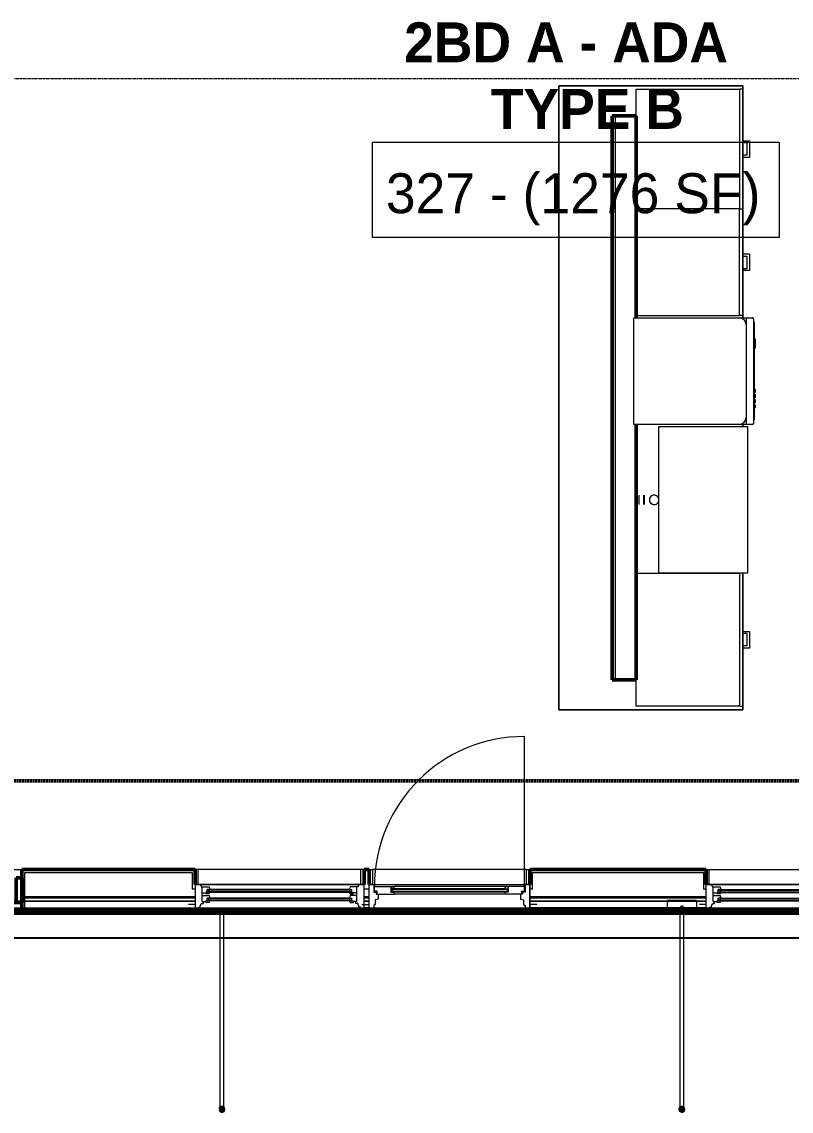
# Model space of a CAD drawing. Header units: inches. Extents: x -4218 to -1830, y 9767 to 12426.
# Drawn here: x -3751.7 to -3578.6, y 9934.7 to 10180 of the extents above; entities that cross this region are included whole.
import ezdxf

# ---------------------------------------------------------------- set-up
doc = ezdxf.new("R2010")
doc.units = ezdxf.units.IN
doc.header["$MEASUREMENT"] = 0
doc.linetypes.add('Dash 1_16_', pattern=[0.125, 0.0625, -0.0625])
doc.linetypes.add('Grid Line 1_2_', pattern=[0.875, 0.5, -0.125, 0.125, -0.125])
for name, color, linetype, lineweight in [('0-1', 7, 'Continuous', 5), ('0-2', 10, 'Continuous', 9), ('A-AREA-IDEN', 2, 'Continuous', 9), ('A-DOOR-5', 31, 'Continuous', 9), ('A-DOOR-6', 31, 'Continuous', 20), ('A-DOOR-FRAM', 31, 'Continuous', 9), ('A-DOOR-FRAM-4', 31, 'Continuous', 20), ('A-DOOR-GLAZ', 31, 'Continuous', 9), ('A-GLAZ-1', 151, 'Continuous', 9), ('A-GLAZ-2', 151, 'Continuous', 20), ('A-GLAZ-CWMG', 51, 'Continuous', 9), ('A-GLAZ-CWMG-1', 51, 'Continuous', 50), ('A-WALL', 113, 'Continuous', 13), ('A-WALL-1', 7, 'Continuous', 50), ('A-WALL-2', 250, 'Continuous', 13), ('A-WALL-4', 252, 'Continuous', 9), ('A-WALL-7', 113, 'Continuous', 9), ('A-WALL-8', 113, 'Continuous', 50), ('C-PROP-LINE-1', 91, 'Dash 1_16_', 50), ('P-SANR-FIXT-1', 10, 'Continuous', 9), ('P-SANR-FIXT-2', 252, 'Continuous', 9), ('Q-CASE-3', 10, 'Continuous', 9), ('Q-SPCQ-1', 10, 'Continuous', 9), ('S-GRID-1', 1, 'Grid Line 1_2_', 9)]:
    doc.layers.add(name, color=color, linetype=linetype, lineweight=lineweight)
doc.styles.add('Century Gothic', font='ufonts.com_century-gothic.ttf', dxfattribs={"height": 9})
doc.styles.add('Century Gothic_B', font='GOTHICB.TTF', dxfattribs={"height": 9})

# ---------------------------------------------------------------- blocks, each defined once
blk = doc.blocks.new('Dishwasher_15404 - 34_ counter-2817256-BACKGROUND - RCP - 3RD FLOOR')
at = {"layer": 'Q-SPCQ-1'}
for p, q in [((0, -24), (0, 0)), ((0, 0), (23.68, 0)), ((23.68, 0), (25.25, 0)), ((25.25, 0), (26.68, 0)), ((25.25, 0), (25.25, -1.57)), ((25.25, -1.57), (25.25, -22.43)), ((26.87, -0.2), (26.87, -23.8)), ((27.12, -1.09), (26.87, -1.09)), ((27.12, -2.61), (27.12, -1.09)), ((27.12, -3.81), (27.12, -2.61)), ((27.12, -20.19), (27.12, -3.81)), ((27.37, -4.82), (27.12, -4.82)), ((27.37, -5.81), (27.37, -4.82)), ((27.12, -6.79), (27.37, -6.79)), ((27.37, -6.79), (27.37, -5.81)), ((27.37, -16.15), (27.12, -16.15)), ((27.37, -16.74), (27.12, -16.74)), ((27.37, -16.74), (27.37, -16.15)), ((27.37, -17.33), (27.12, -17.33)), ((27.37, -17.92), (27.12, -17.92)), ((27.37, -18.51), (27.12, -18.51)), ((27.37, -19.1), (27.12, -19.1)), ((27.37, -17.92), (27.37, -17.33)), ((27.37, -19.1), (27.37, -18.51)), ((27.37, -19.69), (27.12, -19.69)), ((27.12, -21.39), (27.12, -20.19)), ((27.37, -20.28), (27.12, -20.28)), ((27.12, -22.91), (27.12, -21.39)), ((27.37, -20.28), (27.37, -19.69)), ((23.68, -24), (0, -24)), ((25.25, -24), (23.68, -24)), ((25.25, -22.43), (25.25, -24)), ((26.68, -24), (25.25, -24)), ((27.12, -22.91), (26.87, -22.91))]:
    blk.add_line(p, q, dxfattribs=at)
for centre, radius, start, end in [((26.68, -0.2), 0.197, 0, 90), ((23.68, -1.57), 1.57, 0, 90), ((23.68, -1.57), 1.57, 32.077, 42.3359), ((23.68, -1.57), 1.57, 17.8182, 27.5266), ((23.68, -1.57), 1.57, 0, 13.6425), ((26.68, -0.2), 0.197, 15, 90), ((23.68, -22.43), 1.57, 270, 0), ((23.68, -22.43), 1.57, 317.6641, 327.923), ((23.68, -22.43), 1.57, 332.4734, 342.1818), ((23.68, -22.43), 1.57, 346.3575, 0), ((26.68, -23.8), 0.197, 270, 0)]:
    blk.add_arc(centre, radius, start, end, dxfattribs=at)
blk = doc.blocks.new('Base Cabinet 3 Drawer 230 - Base Cabinet 3 Drawer 230 30_-2571672-BACKGROUND - RCP - 3RD FLOOR')
at = {"layer": 'Q-CASE-3'}
for p, q in [((-14.26, -23.25), (-14.26, 0)), ((-14.26, 0), (15.74, 0)), ((15.74, 0), (15.74, -23.25)), ((-14.26, -23.25), (-14.26, -24)), ((15.74, -23.25), (-14.26, -23.25)), ((-14.26, -24), (15.74, -24)), ((-0.64, -24), (-1.14, -24)), ((-1.14, -25.5), (-1.14, -24)), ((-0.64, -25), (-0.64, -24)), ((2.11, -25), (2.11, -24)), ((2.11, -24), (2.61, -24)), ((2.61, -24), (2.61, -25.5)), ((15.74, -24), (15.74, -23.25)), ((2.61, -25.5), (-1.14, -25.5)), ((-0.64, -25), (2.11, -25))]:
    blk.add_line(p, q, dxfattribs=at)
blk = doc.blocks.new('Base Cabinet 3 Drawer 230 - Base Cabinet 3 Drawer 230 24_-2578604-BACKGROUND - RCP - 3RD FLOOR')
at = {"layer": 'Q-CASE-3'}
for p, q in [((-1.14, 24), (-1.14, 25.5)), ((-1.14, 25.5), (2.61, 25.5)), ((2.11, 25), (-0.64, 25)), ((-0.64, 24), (-0.64, 25)), ((2.11, 24), (2.11, 25)), ((2.61, 25.5), (2.61, 24)), ((-11.26, 24), (12.74, 24)), ((-11.26, 23.25), (-11.26, 24)), ((12.74, 23.25), (-11.26, 23.25)), ((-11.26, 23.25), (-11.26, 0)), ((-1.14, 24), (-0.64, 24)), ((2.61, 24), (2.11, 24)), ((12.74, 24), (12.74, 23.25)), ((12.74, 0), (12.74, 23.25)), ((-11.26, 0), (12.74, 0))]:
    blk.add_line(p, q, dxfattribs=at)
blk = doc.blocks.new('Base Cabinet 3 Drawer 230 - Base Cabinet 3 Drawer 230 27_-2571739-BACKGROUND - RCP - 3RD FLOOR')
at = {"layer": 'Q-CASE-3'}
for p, q in [((-12.76, -23.25), (-12.76, 0)), ((-12.76, 0), (14.24, 0)), ((14.24, 0), (14.24, -23.25)), ((-12.76, -23.25), (-12.76, -24)), ((14.24, -23.25), (-12.76, -23.25)), ((-12.76, -24), (14.24, -24)), ((-0.64, -24), (-1.14, -24)), ((-1.14, -25.5), (-1.14, -24)), ((-0.64, -25), (-0.64, -24)), ((2.11, -25), (2.11, -24)), ((2.11, -24), (2.61, -24)), ((2.61, -24), (2.61, -25.5)), ((14.24, -24), (14.24, -23.25)), ((2.61, -25.5), (-1.14, -25.5)), ((-0.64, -25), (2.11, -25))]:
    blk.add_line(p, q, dxfattribs=at)
blk = doc.blocks.new('kitchen_faucet_14143 - kitchen_faucet_14143-V26-BACKGROUND - RCP - 3RD FLOOR')
at = {"layer": 'P-SANR-FIXT-2'}
for p, q in [((-1, 0.62), (-0.96, 0.61)), ((-0.96, 0.61), (-0.92, 0.6)), ((2.26, 0.77), (2.26, 1.08)), ((2.26, -1.08), (2.26, 0.77)), ((2.34, 1.08), (2.34, -1.08)), ((3.44, -1.08), (3.44, 1.08))]:
    blk.add_line(p, q, dxfattribs=at)
for start, end in [(0, 159.9003), (200.0997, 0)]:
    blk.add_arc((0, 0), 1.08, start, end, dxfattribs=at)
blk = doc.blocks.new('Stainless Steel Farmhous Kitchen Sink - Stainless Steel Farmhous Kitchen Sink-2552578-BACKGROUND - RCP - 3RD FLOOR')
at = {"layer": 'P-SANR-FIXT-1'}
for p, q in [((-33, 22.2), (0, 22.2)), ((-33, 2.25), (-33, 22.2)), ((0, 22.2), (0, 2.25)), ((0, 2.25), (-33, 2.25))]:
    blk.add_line(p, q, dxfattribs=at)
blk = doc.blocks.new('CTR - 1st Phase - Unit Layouts_rvt-1-BACKGROUND - RCP - 3RD FLOOR')
at = {"layer": 'A-WALL-1'}
for p, q in [((-3618.87, 10031.84), (-3618.87, 10158.84)), ((-3618.87, 10158.84), (-3613.5, 10158.84)), ((-3613.5, 10158.84), (-3613.5, 10113.34)), ((-3613.5, 10089.34), (-3613.5, 10031.84)), ((-3613.5, 10031.84), (-3618.87, 10031.84))]:
    blk.add_line(p, q, dxfattribs=at)
at = {"layer": 'A-WALL-2'}
blk.add_line((-3618.25, 10158.84), (-3618.25, 10031.84), dxfattribs=at)
at = {"layer": 'A-WALL-4'}
for p, q in [((-3618.87, 10031.84), (-3618.87, 10158.84)), ((-3613.5, 10158.84), (-3618.87, 10158.84)), ((-3613.5, 10158.84), (-3613.5, 10113.34)), ((-3613.5, 10089.34), (-3613.5, 10031.84)), ((-3613.5, 10031.84), (-3618.87, 10031.84))]:
    blk.add_line(p, q, dxfattribs=at)
at = {"layer": 'A-WALL-7'}
for p, q in [((-3630.87, 10165.59), (-3630.87, 10025.06)), ((-3589.5, 10165.59), (-3630.87, 10165.59)), ((-3630.87, 10165.59), (-3589.5, 10165.59)), ((-3630.87, 10025.06), (-3630.87, 10165.59)), ((-3589.5, 10153.21), (-3589.5, 10165.59)), ((-3589.5, 10165.59), (-3589.5, 10153.21)), ((-3589.5, 10152.72), (-3589.5, 10153.21)), ((-3589.5, 10149.96), (-3589.5, 10152.72)), ((-3589.5, 10152.72), (-3589.5, 10149.96)), ((-3589.5, 10149.46), (-3589.5, 10149.96)), ((-3589.5, 10127.71), (-3589.5, 10149.46)), ((-3589.5, 10149.46), (-3589.5, 10127.71)), ((-3589.5, 10127.22), (-3589.5, 10127.71)), ((-3589.5, 10124.46), (-3589.5, 10127.22)), ((-3589.5, 10127.22), (-3589.5, 10124.46)), ((-3589.5, 10123.96), (-3589.5, 10124.46)), ((-3589.5, 10113.34), (-3589.5, 10123.96)), ((-3589.5, 10123.96), (-3589.5, 10113.34)), ((-3589.5, 10088.84), (-3589.5, 10089.34)), ((-3589.5, 10089.34), (-3589.5, 10088.84)), ((-3589.5, 10042.71), (-3589.5, 10055.84)), ((-3589.5, 10055.84), (-3589.5, 10042.71)), ((-3589.5, 10042.22), (-3589.5, 10042.71)), ((-3589.5, 10039.46), (-3589.5, 10042.22)), ((-3589.5, 10042.22), (-3589.5, 10039.46)), ((-3589.5, 10038.96), (-3589.5, 10039.46)), ((-3589.5, 10025.06), (-3589.5, 10038.96)), ((-3589.5, 10038.96), (-3589.5, 10025.06)), ((-3630.87, 10025.06), (-3589.5, 10025.06)), ((-3589.5, 10025.06), (-3630.87, 10025.06))]:
    blk.add_line(p, q, dxfattribs=at)
at = {"layer": '0-2'}
for name, p, rotation in [('Base Cabinet 3 Drawer 230 - Base Cabinet 3 Drawer 230 27_-2571739-BACKGROUND - RCP - 3RD FLOOR', (-3613.5, 10150.6), 89.99999999998313), ('Base Cabinet 3 Drawer 230 - Base Cabinet 3 Drawer 230 24_-2578604-BACKGROUND - RCP - 3RD FLOOR', (-3613.5, 10126.58), 269.9999999999973), ('Stainless Steel Farmhous Kitchen Sink - Stainless Steel Farmhous Kitchen Sink-2552578-BACKGROUND - RCP - 3RD FLOOR', (-3610.68, 10055.84), 269.9999999999936), ('kitchen_faucet_14143 - kitchen_faucet_14143-V26-BACKGROUND - RCP - 3RD FLOOR', (-3609.45, 10072.34), 180), ('Base Cabinet 3 Drawer 230 - Base Cabinet 3 Drawer 230 30_-2571672-BACKGROUND - RCP - 3RD FLOOR', (-3613.5, 10040.1), 89.99999999998313)]:
    blk.add_blockref(name, p, dxfattribs=dict(at, rotation=rotation))
blk.add_blockref('Dishwasher_15404 - 34_ counter-2817256-BACKGROUND - RCP - 3RD FLOOR', (-3614, 10113.34), dxfattribs=at)
blk = doc.blocks.new('Basic Wall _ EXT - FIBER CEMENT - LARGE - ___-2162463-BACKGROUND - RCP - 3RD FLOOR')
at = {"layer": 'A-WALL-7'}
for p, q in [((-3751.52, 9981.94), (-3751.09, 9981.94)), ((-3751.09, 9981.94), (-3751.52, 9981.94)), ((-3712.75, 9981.91), (-3751.52, 9981.91)), ((-3712.75, 9981.91), (-3751.52, 9981.91)), ((-3751.09, 9981.94), (-3712.75, 9981.94)), ((-3712.75, 9981.94), (-3751.09, 9981.94)), ((-3674.72, 9981.94), (-3673.59, 9981.94)), ((-3673.59, 9981.94), (-3674.72, 9981.94)), ((-3673.59, 9981.91), (-3674.7, 9981.91)), ((-3673.59, 9981.91), (-3674.7, 9981.91)), ((-3637.46, 9981.94), (-3597.74, 9981.94)), ((-3597.74, 9981.94), (-3637.46, 9981.94)), ((-3597.74, 9981.91), (-3637.46, 9981.91)), ((-3597.74, 9981.91), (-3637.46, 9981.91)), ((-2067.55, 9978.98), (-3861.93, 9978.98)), ((-2067.55, 9979.32), (-3751.71, 9979.32)), ((-2067.55, 9979.31), (-3751.71, 9979.31)), ((-2067.55, 9979.31), (-3751.71, 9979.31)), ((-2067.55, 9979.3), (-3751.71, 9979.3)), ((-2067.55, 9979.28), (-3751.71, 9979.28)), ((-2067.55, 9979.28), (-3751.71, 9979.28))]:
    blk.add_line(p, q, dxfattribs=at)
blk = doc.blocks.new('Basic Wall _ EXT - FIBER CEMENT - SMALL - ___-2145937-BACKGROUND - RCP - 3RD FLOOR')
at = {"layer": 'A-WALL-7'}
for p, q in [((-3712.75, 9982.61), (-3751.52, 9982.61)), ((-3712.75, 9982.61), (-3751.52, 9982.61)), ((-3673.59, 9982.61), (-3674.72, 9982.61)), ((-3673.59, 9982.61), (-3674.72, 9982.61)), ((-3597.74, 9982.61), (-3637.46, 9982.61)), ((-3597.74, 9982.61), (-3637.46, 9982.61)), ((-3751.71, 9980.19), (-3712.75, 9980.19)), ((-3712.75, 9980.19), (-3751.71, 9980.19)), ((-3712.75, 9980.19), (-3751.71, 9980.19)), ((-3709.94, 9979.73), (-3751.71, 9979.73)), ((-3709.94, 9979.66), (-3751.71, 9979.66)), ((-3709.85, 9979.73), (-3709.94, 9979.73)), ((-3709.85, 9979.66), (-3709.94, 9979.66)), ((-3707.07, 9979.73), (-3709.83, 9979.73)), ((-3707.07, 9979.66), (-3709.83, 9979.66)), ((-3706.96, 9979.73), (-3707.01, 9979.73)), ((-3706.96, 9979.66), (-3707.01, 9979.66)), ((-3706.88, 9979.73), (-3706.95, 9979.73)), ((-3706.88, 9979.66), (-3706.95, 9979.66)), ((-3706.79, 9979.73), (-3706.88, 9979.73)), ((-3706.79, 9979.66), (-3706.88, 9979.66)), ((-3706.69, 9979.73), (-3706.79, 9979.73)), ((-3706.69, 9979.66), (-3706.79, 9979.66)), ((-3706.59, 9979.73), (-3706.69, 9979.73)), ((-3706.59, 9979.66), (-3706.69, 9979.66)), ((-3706.54, 9979.73), (-3706.59, 9979.73)), ((-3706.5, 9979.66), (-3706.56, 9979.66)), ((-3706.43, 9979.73), (-3706.5, 9979.73)), ((-3706.43, 9979.66), (-3706.5, 9979.66)), ((-3706.37, 9979.73), (-3706.42, 9979.73)), ((-3706.37, 9979.66), (-3706.42, 9979.66)), ((-3703.55, 9979.73), (-3706.32, 9979.73)), ((-3703.55, 9979.66), (-3706.32, 9979.66)), ((-3703.44, 9979.73), (-3703.53, 9979.73)), ((-3703.44, 9979.66), (-3703.53, 9979.66)), ((-3673.59, 9979.73), (-3703.44, 9979.73)), ((-3673.59, 9979.66), (-3703.44, 9979.66)), ((-3674.72, 9980.19), (-3673.59, 9980.19)), ((-3673.59, 9980.19), (-3674.72, 9980.19)), ((-3673.59, 9980.19), (-3674.72, 9980.19)), ((-3637.46, 9980.19), (-3606.45, 9980.19)), ((-3606.45, 9980.19), (-3637.46, 9980.19)), ((-3606.45, 9980.19), (-3637.46, 9980.19)), ((-3606.45, 9979.73), (-3637.46, 9979.73)), ((-3606.45, 9979.66), (-3637.46, 9979.66)), ((-3606.45, 9980.19), (-3606.37, 9980.19)), ((-3606.37, 9980.19), (-3606.45, 9980.19)), ((-3606.37, 9980.19), (-3606.45, 9980.19)), ((-3606.36, 9979.73), (-3606.45, 9979.73)), ((-3606.35, 9979.66), (-3606.45, 9979.66)), ((-3606.34, 9980.19), (-3603.57, 9980.19)), ((-3603.57, 9980.19), (-3606.34, 9980.19)), ((-3603.57, 9980.19), (-3606.34, 9980.19)), ((-3603.57, 9979.73), (-3606.34, 9979.73)), ((-3603.57, 9979.66), (-3606.34, 9979.66)), ((-3603.52, 9980.19), (-3603.46, 9980.19)), ((-3603.46, 9980.19), (-3603.52, 9980.19)), ((-3603.46, 9980.19), (-3603.52, 9980.19)), ((-3603.46, 9979.73), (-3603.52, 9979.73)), ((-3603.46, 9979.66), (-3603.52, 9979.66)), ((-3603.46, 9980.19), (-3603.38, 9980.19)), ((-3603.38, 9980.19), (-3603.46, 9980.19)), ((-3603.38, 9980.19), (-3603.46, 9980.19)), ((-3603.38, 9979.73), (-3603.46, 9979.73)), ((-3603.38, 9979.66), (-3603.46, 9979.66)), ((-3603.38, 9980.19), (-3603.29, 9980.19)), ((-3603.29, 9980.19), (-3603.38, 9980.19)), ((-3603.29, 9980.19), (-3603.38, 9980.19)), ((-3603.29, 9979.73), (-3603.38, 9979.73)), ((-3603.29, 9979.66), (-3603.38, 9979.66)), ((-3603.29, 9980.19), (-3603.2, 9980.19)), ((-3603.2, 9980.19), (-3603.29, 9980.19)), ((-3603.2, 9980.19), (-3603.29, 9980.19)), ((-3603.2, 9979.73), (-3603.29, 9979.73)), ((-3603.2, 9979.66), (-3603.29, 9979.66)), ((-3603.2, 9980.19), (-3603.1, 9980.19)), ((-3603.1, 9980.19), (-3603.2, 9980.19)), ((-3603.1, 9980.19), (-3603.2, 9980.19)), ((-3603.1, 9979.73), (-3603.2, 9979.73)), ((-3603.1, 9979.66), (-3603.2, 9979.66)), ((-3603.1, 9980.19), (-3603.01, 9980.19)), ((-3603.01, 9980.19), (-3603.1, 9980.19)), ((-3603.01, 9980.19), (-3603.1, 9980.19)), ((-3603.04, 9979.73), (-3603.1, 9979.73)), ((-3603.01, 9979.66), (-3603.06, 9979.66)), ((-3603.01, 9980.19), (-3602.93, 9980.19)), ((-3602.93, 9980.19), (-3603.01, 9980.19)), ((-3602.93, 9980.19), (-3603.01, 9980.19)), ((-3602.93, 9979.73), (-3603.01, 9979.73)), ((-3602.93, 9979.66), (-3603.01, 9979.66)), ((-3602.87, 9979.73), (-3602.93, 9979.73)), ((-3602.87, 9979.66), (-3602.93, 9979.66)), ((-3602.82, 9980.19), (-3600.06, 9980.19)), ((-3600.06, 9980.19), (-3602.82, 9980.19)), ((-3600.06, 9980.19), (-3602.82, 9980.19)), ((-3600.06, 9979.73), (-3602.82, 9979.73)), ((-3600.06, 9979.66), (-3602.82, 9979.66)), ((-3599.95, 9979.73), (-3600.04, 9979.73)), ((-3599.95, 9979.66), (-3600.04, 9979.66)), ((-3600.02, 9980.19), (-3599.95, 9980.19)), ((-3599.95, 9980.19), (-3600.02, 9980.19)), ((-3599.95, 9980.19), (-3600.02, 9980.19)), ((-3599.95, 9980.19), (-3597.74, 9980.19)), ((-3597.74, 9980.19), (-3599.95, 9980.19)), ((-3597.74, 9980.19), (-3599.95, 9980.19)), ((-3559.34, 9979.73), (-3599.95, 9979.73)), ((-3559.34, 9979.66), (-3599.95, 9979.66)), ((-3867.29, 9973.63), (-3707.06, 9973.63)), ((-3707.06, 9973.63), (-3867.29, 9973.63)), ((-3707.06, 9973.7), (-3867.21, 9973.7)), ((-3707.06, 9973.7), (-3867.21, 9973.7)), ((-3706.96, 9973.7), (-3707.01, 9973.7)), ((-3706.96, 9973.7), (-3707.01, 9973.7)), ((-3707.01, 9973.63), (-3706.96, 9973.63)), ((-3706.96, 9973.63), (-3707.01, 9973.63)), ((-3706.88, 9973.7), (-3706.95, 9973.7)), ((-3706.88, 9973.7), (-3706.95, 9973.7)), ((-3706.95, 9973.63), (-3706.88, 9973.63)), ((-3706.88, 9973.63), (-3706.95, 9973.63)), ((-3706.79, 9973.7), (-3706.87, 9973.7)), ((-3706.79, 9973.7), (-3706.87, 9973.7)), ((-3706.87, 9973.63), (-3706.79, 9973.63)), ((-3706.79, 9973.63), (-3706.87, 9973.63)), ((-3706.7, 9973.7), (-3706.78, 9973.7)), ((-3706.7, 9973.7), (-3706.78, 9973.7)), ((-3706.78, 9973.63), (-3706.7, 9973.63)), ((-3706.7, 9973.63), (-3706.78, 9973.63)), ((-3706.6, 9973.7), (-3706.68, 9973.7)), ((-3706.6, 9973.7), (-3706.68, 9973.7)), ((-3706.68, 9973.63), (-3706.6, 9973.63)), ((-3706.6, 9973.63), (-3706.68, 9973.63)), ((-3706.51, 9973.7), (-3706.59, 9973.7)), ((-3706.51, 9973.7), (-3706.59, 9973.7)), ((-3706.59, 9973.63), (-3706.51, 9973.63)), ((-3706.51, 9973.63), (-3706.59, 9973.63)), ((-3706.43, 9973.7), (-3706.5, 9973.7)), ((-3706.43, 9973.7), (-3706.5, 9973.7)), ((-3706.5, 9973.63), (-3706.43, 9973.63)), ((-3706.43, 9973.63), (-3706.5, 9973.63)), ((-3706.37, 9973.7), (-3706.42, 9973.7)), ((-3706.37, 9973.7), (-3706.42, 9973.7)), ((-3706.42, 9973.63), (-3706.37, 9973.63)), ((-3706.37, 9973.63), (-3706.42, 9973.63)), ((-3603.57, 9973.7), (-3706.32, 9973.7)), ((-3603.57, 9973.7), (-3706.32, 9973.7)), ((-3706.32, 9973.63), (-3603.57, 9973.63)), ((-3603.57, 9973.63), (-3706.32, 9973.63)), ((-3603.46, 9973.7), (-3603.51, 9973.7)), ((-3603.46, 9973.7), (-3603.51, 9973.7)), ((-3603.51, 9973.63), (-3603.46, 9973.63)), ((-3603.46, 9973.63), (-3603.51, 9973.63)), ((-3603.39, 9973.7), (-3603.45, 9973.7)), ((-3603.39, 9973.7), (-3603.45, 9973.7)), ((-3603.45, 9973.63), (-3603.39, 9973.63)), ((-3603.39, 9973.63), (-3603.45, 9973.63)), ((-3603.3, 9973.7), (-3603.38, 9973.7)), ((-3603.3, 9973.7), (-3603.38, 9973.7)), ((-3603.38, 9973.63), (-3603.3, 9973.63)), ((-3603.3, 9973.63), (-3603.38, 9973.63)), ((-3603.2, 9973.7), (-3603.29, 9973.7)), ((-3603.2, 9973.7), (-3603.29, 9973.7)), ((-3603.29, 9973.63), (-3603.2, 9973.63)), ((-3603.2, 9973.63), (-3603.29, 9973.63)), ((-3603.11, 9973.7), (-3603.19, 9973.7)), ((-3603.11, 9973.7), (-3603.19, 9973.7)), ((-3603.19, 9973.63), (-3603.11, 9973.63)), ((-3603.11, 9973.63), (-3603.19, 9973.63)), ((-3603.02, 9973.7), (-3603.09, 9973.7)), ((-3603.02, 9973.7), (-3603.09, 9973.7)), ((-3603.09, 9973.63), (-3603.02, 9973.63)), ((-3603.02, 9973.63), (-3603.09, 9973.63)), ((-3602.94, 9973.7), (-3603.01, 9973.7)), ((-3602.94, 9973.7), (-3603.01, 9973.7)), ((-3603.01, 9973.63), (-3602.94, 9973.63)), ((-3602.94, 9973.63), (-3603.01, 9973.63)), ((-3602.88, 9973.7), (-3602.93, 9973.7)), ((-3602.88, 9973.7), (-3602.93, 9973.7)), ((-3602.93, 9973.63), (-3602.88, 9973.63)), ((-3602.88, 9973.63), (-3602.93, 9973.63)), ((-3054.26, 9973.7), (-3602.82, 9973.7)), ((-3054.26, 9973.7), (-3602.82, 9973.7)), ((-3602.82, 9973.63), (-3054.26, 9973.63)), ((-3054.26, 9973.63), (-3602.82, 9973.63))]:
    blk.add_line(p, q, dxfattribs=at)
blk = doc.blocks.new('Window-Double_Hung-Andersen-400_Series-Tilt_Wash - DOUBLE HUNG - COTTAGE - 3RD FLOOR-2889114-BACKGROUND - RCP - 3RD FLOOR')
at = {"layer": 'A-GLAZ-1'}
for p, q in [((-16.29, 2.5), (-15.7, 2.5)), ((-15.82, 2.5), (-15.82, 2.12)), ((-15.7, 2.62), (15.7, 2.62)), ((-15.7, 2.5), (15.7, 2.5)), ((16.29, 2.5), (15.7, 2.5)), ((15.82, 2.5), (15.82, 2.12)), ((-16.29, 2.12), (-15.7, 2.12)), ((-16.29, 0.56), (-15.7, 0.56)), ((-16.29, 0.19), (-15.7, 0.19)), ((-15.82, 0.56), (-15.82, 0.19)), ((-15.7, 2.12), (15.7, 2.12)), ((-15.7, 2), (15.7, 2)), ((-15.7, 0.69), (15.7, 0.69)), ((-15.7, 0.56), (15.7, 0.56)), ((-15.7, 0.19), (15.7, 0.19)), ((-15.7, 0.06), (15.7, 0.06)), ((16.29, 2.12), (15.7, 2.12)), ((16.29, 0.56), (15.7, 0.56)), ((16.29, 0.19), (15.7, 0.19)), ((15.82, 0.56), (15.82, 0.19)), ((-19.01, -2.44), (-19.01, -3.94)), ((-19.01, -2.44), (-18.95, -2.44)), ((18.95, -1.06), (-18.95, -1.06)), ((-18.95, -1.06), (-18.95, -4.44)), ((-18.32, -1.06), (-18.32, -4.44)), ((18.32, -1.06), (18.32, -4.44)), ((18.95, -4.44), (18.95, -1.06)), ((18.95, -2.44), (19.01, -2.44)), ((19.01, -3.94), (19.01, -2.44)), ((-19.01, -3.94), (-18.95, -3.94)), ((-18.95, -4.44), (18.95, -4.44)), ((18.95, -3.94), (19.01, -3.94))]:
    blk.add_line(p, q, dxfattribs=at)
at = {"layer": 'A-GLAZ-2'}
for p, q in [((-19.01, 3.44), (-20.15, 3.44)), ((19.01, 4.81), (-19.01, 4.81)), ((-19.01, 4.81), (-19.01, -1.06)), ((-18.2, 4.81), (-18.2, 4)), ((-18.2, 4), (-17.92, 4)), ((-17.92, 4), (-17.61, 3.19)), ((-17.61, 3.19), (-17.14, 3.19)), ((-17.42, 2.75), (-16.57, 2.75)), ((-17.42, 2.75), (-17.42, -0.56)), ((-17.14, 3.19), (-17.14, 2.75)), ((-15.86, 2.97), (-16.57, 2.97)), ((-16.57, 2.62), (-16.57, 2.97)), ((-15.7, 2.62), (-16.57, 2.62)), ((-16.29, 2.62), (-16.29, 2)), ((-15.86, 2.97), (-15.7, 2.62)), ((15.86, 2.97), (15.7, 2.62)), ((15.7, 2.62), (16.57, 2.62)), ((15.86, 2.97), (16.57, 2.97)), ((16.29, 2.62), (16.29, 2)), ((16.57, 2.62), (16.57, 2.97)), ((17.42, 2.75), (16.57, 2.75)), ((17.14, 3.19), (17.14, 2.75)), ((17.61, 3.19), (17.14, 3.19)), ((17.42, 2.75), (17.42, -0.56)), ((17.92, 4), (17.61, 3.19)), ((18.2, 4), (17.92, 4)), ((18.2, 4.81), (18.2, 4)), ((19.01, -1.06), (19.01, 4.81)), ((19.01, 3.44), (20.51, 3.44)), ((-17.42, 1.37), (-15.86, 1.37)), ((-17.42, 0.81), (-16.57, 0.81)), ((-15.86, 1.03), (-16.57, 1.03)), ((-16.57, 0.69), (-16.57, 1.03)), ((-15.7, 0.69), (-16.57, 0.69)), ((-15.7, 2), (-16.29, 2)), ((-16.29, 0.69), (-16.29, 0.06)), ((-15.7, 0.06), (-16.29, 0.06)), ((-15.86, 1.37), (-15.7, 2)), ((-15.86, 1.03), (-15.7, 0.69)), ((-15.86, -0.56), (-15.7, 0.06)), ((15.7, 2), (16.29, 2)), ((15.86, 1.37), (15.7, 2)), ((15.86, 1.03), (15.7, 0.69)), ((15.7, 0.69), (16.57, 0.69)), ((15.7, 0.06), (16.29, 0.06)), ((15.86, -0.56), (15.7, 0.06)), ((17.42, 1.37), (15.86, 1.37)), ((15.86, 1.03), (16.57, 1.03)), ((16.29, 0.69), (16.29, 0.06)), ((16.57, 0.69), (16.57, 1.03)), ((17.42, 0.81), (16.57, 0.81)), ((-19.01, -1.06), (19.01, -1.06)), ((-17.67, -0.78), (-18, -1.06)), ((-17.67, -0.78), (-17.67, -0.56)), ((-17.67, -0.56), (-15.86, -0.56)), ((17.67, -0.56), (15.86, -0.56)), ((17.67, -0.78), (17.67, -0.56)), ((17.67, -0.78), (18, -1.06))]:
    blk.add_line(p, q, dxfattribs=at)
blk = doc.blocks.new('Rectangular Mullion - Profile_Polycarbonate_Upper and left-2704980-BACKGROUND - RCP - 3RD FLOOR')
at = {"layer": 'A-GLAZ-CWMG-1'}
for p, q in [((0, 1.29), (-2.75, 1.29)), ((-2.75, 1.29), (-2.75, 0.79)), ((-2.75, 0.79), (-2.5, 0.79)), ((-2.69, 0.85), (-2.69, 1.22)), ((-2.69, 1.22), (-0.06, 1.22)), ((-2.5, 0.85), (-2.69, 0.85)), ((-2.5, 0.79), (-2.5, 0.85)), ((-0.06, 1.22), (-0.06, -1.15)), ((0, -1.21), (0, 1.29)), ((-2.5, -0.79), (-2.75, -0.79)), ((-2.75, -0.79), (-2.75, -1.21)), ((-2.75, -1.21), (0, -1.21)), ((-2.69, -1.15), (-2.69, -0.85)), ((-2.69, -0.85), (-2.5, -0.85)), ((-0.06, -1.15), (-2.69, -1.15)), ((-2.5, -0.85), (-2.5, -0.79))]:
    blk.add_line(p, q, dxfattribs=at)
blk = doc.blocks.new('Rectangular Mullion - Stud - Vertical-2193585-BACKGROUND - RCP - 3RD FLOOR')
at = {"layer": 'A-GLAZ-CWMG-1'}
for p, q in [((0, 2.75), (-1.5, 2.75)), ((-1.5, 2.75), (-1.5, -2.75)), ((0, -2.75), (0, 2.75)), ((-1.5, -2.75), (0, -2.75))]:
    blk.add_line(p, q, dxfattribs=at)
blk = doc.blocks.new('Door-Inswing-Andersen-400_Series-Single - 3_ 0-1_8_ x 6_ 7-1_2_ - 3rd floor-2896229-BACKGROUND - RCP - 3RD FLOOR')
at = {"layer": 'A-DOOR-5'}
blk.add_line((16.87, 0.66), (16.87, 34.41), dxfattribs=at)
blk.add_arc((16.87, 0.66), 33.75, 90, 180, dxfattribs=at)
at = {"layer": 'A-DOOR-6'}
for p, q in [((-16.87, -0.41), (-16.87, 0.66)), ((-16.87, 0.66), (-12.44, 0.66)), ((-13.19, 0.66), (-13.19, -0.66)), ((-13.19, 0.66), (-13.19, 0.59)), ((-13.19, 0.59), (-12.67, 0.59)), ((-12.44, 0.09), (-13.19, 0.09)), ((-12.67, 0.59), (-12.47, 0.34)), ((-12.47, 0.34), (-12.44, 0.16)), ((12.44, 0.66), (-12.44, 0.66)), ((-12.44, 0.16), (-12.44, 0.09)), ((16.87, 0.66), (12.44, 0.66)), ((12.47, 0.34), (12.44, 0.16)), ((12.44, 0.16), (12.44, 0.09)), ((12.44, 0.09), (13.19, 0.09)), ((12.67, 0.59), (12.47, 0.34)), ((13.19, 0.59), (12.67, 0.59)), ((13.19, 0.66), (13.19, -0.66)), ((13.19, 0.66), (13.19, 0.59)), ((16.87, -0.41), (16.87, 0.66)), ((-16.26, -0.42), (-16.87, -0.41)), ((-16.26, -1.06), (-16.26, -0.42)), ((-16.26, -1.06), (-12.44, -1.06)), ((-13.19, -0.66), (-12.44, -0.66)), ((-12.44, -0.75), (-12.47, -1.06)), ((-12.44, -0.66), (-12.44, -0.75)), ((12.44, -1.06), (-12.44, -1.06)), ((12.44, -0.66), (12.44, -0.75)), ((13.19, -0.66), (12.44, -0.66)), ((12.44, -0.75), (12.47, -1.06)), ((16.26, -1.06), (12.44, -1.06)), ((16.26, -0.42), (16.87, -0.41)), ((16.26, -1.06), (16.26, -0.42))]:
    blk.add_line(p, q, dxfattribs=at)
at = {"layer": 'A-DOOR-FRAM'}
for p, q in [((-17.94, 4.44), (-17.31, 4.44)), ((-17.94, 1.12), (-17.94, 4.44)), ((-17.31, 4.44), (-17.31, 1.12)), ((17.31, 4.44), (17.94, 4.44)), ((17.31, 1.12), (17.31, 4.44)), ((17.94, 4.44), (17.94, 1.12)), ((-17.31, 1.12), (-17.94, 1.12)), ((17.94, 1.12), (17.31, 1.12))]:
    blk.add_line(p, q, dxfattribs=at)
at = {"layer": 'A-DOOR-FRAM-4'}
for p, q in [((-18.06, -4.75), (-18.06, 1.12)), ((-18.06, 1.12), (-17.03, 1.12)), ((-17.69, 1.12), (-18.06, 1.12)), ((-18.06, 1.12), (18.06, 1.12)), ((-18.06, -5.09), (-18.06, 1.12)), ((-17.03, 1.12), (-17.03, -0.66)), ((17.03, 1.12), (17.03, -0.66)), ((18.06, 1.12), (17.03, 1.12)), ((18.06, -4.75), (18.06, 1.12)), ((18.06, 1.12), (18.06, -5.09)), ((-17.03, -0.66), (-16.45, -0.66)), ((-16, -2.23), (-16.69, -2.39)), ((-16.69, -2.39), (-16.69, -3.39)), ((-16.45, -0.66), (-16.45, -1.09)), ((-16.45, -1.09), (-16, -1.09)), ((-16, -1.09), (-16, -2.23)), ((16.45, -1.09), (16, -1.09)), ((16, -1.09), (16, -2.23)), ((16, -2.23), (16.69, -2.39)), ((16.45, -0.66), (16.45, -1.09)), ((17.03, -0.66), (16.45, -0.66)), ((16.69, -2.39), (16.69, -3.39)), ((-19.69, -3.44), (-18.06, -3.44)), ((-18.06, -4.75), (-17.03, -4.75)), ((-16.69, -3.39), (-17.03, -3.63)), ((-17.03, -3.63), (-17.03, -4.75)), ((16.69, -3.39), (17.03, -3.63)), ((17.03, -3.63), (17.03, -4.75)), ((18.06, -4.75), (17.03, -4.75)), ((19.69, -3.44), (18.06, -3.44)), ((18.06, -5.09), (-18.06, -5.09))]:
    blk.add_line(p, q, dxfattribs=at)
at = {"layer": 'A-DOOR-GLAZ'}
for p, q in [((12.44, 0.09), (-12.44, 0.09)), ((-13.19, -0.06), (-12.44, -0.06)), ((-12.44, -0.5), (-13.19, -0.5)), ((-12.98, -0.5), (-12.98, -0.06)), ((12.44, -0.06), (-12.44, -0.06)), ((12.44, -0.5), (-12.44, -0.5)), ((12.44, -0.66), (-12.44, -0.66)), ((13.19, -0.06), (12.44, -0.06)), ((12.44, -0.5), (13.19, -0.5)), ((12.98, -0.5), (12.98, -0.06))]:
    blk.add_line(p, q, dxfattribs=at)
blk = doc.blocks.new('Window-Double_Hung-Andersen-400_Series-Tilt_Wash - DOUBLE HUNG - COTTAGE - 3RD FLOOR-2888871-BACKGROUND - RCP - 3RD FLOOR')
at = {"layer": 'A-GLAZ-1'}
for p, q in [((-19.01, 3.94), (-19.01, 2.44)), ((-18.95, 3.94), (-19.01, 3.94)), ((-18.95, 4.44), (18.95, 4.44)), ((-18.95, 1.06), (-18.95, 4.44)), ((-18.32, 1.06), (-18.32, 4.44)), ((18.32, 1.06), (18.32, 4.44)), ((18.95, 4.44), (18.95, 1.06)), ((19.01, 3.94), (18.95, 3.94)), ((19.01, 2.44), (19.01, 3.94)), ((-18.95, 2.44), (-19.01, 2.44)), ((18.95, 1.06), (-18.95, 1.06)), ((19.01, 2.44), (18.95, 2.44)), ((-16.29, -0.19), (-15.7, -0.19)), ((-16.29, -0.56), (-15.7, -0.56)), ((-16.29, -2.13), (-15.7, -2.13)), ((-15.82, -0.56), (-15.82, -0.19)), ((-15.82, -2.5), (-15.82, -2.13)), ((-15.7, -0.06), (15.7, -0.06)), ((-15.7, -0.19), (15.7, -0.19)), ((-15.7, -0.56), (15.7, -0.56)), ((-15.7, -0.69), (15.7, -0.69)), ((-15.7, -2), (15.7, -2)), ((-15.7, -2.13), (15.7, -2.13)), ((16.29, -0.19), (15.7, -0.19)), ((16.29, -0.56), (15.7, -0.56)), ((16.29, -2.13), (15.7, -2.13)), ((15.82, -0.56), (15.82, -0.19)), ((15.82, -2.5), (15.82, -2.13)), ((-16.29, -2.5), (-15.7, -2.5)), ((-15.7, -2.5), (15.7, -2.5)), ((-15.7, -2.63), (15.7, -2.63)), ((16.29, -2.5), (15.7, -2.5))]:
    blk.add_line(p, q, dxfattribs=at)
at = {"layer": 'A-GLAZ-2'}
for p, q in [((-19.01, 1.06), (19.01, 1.06)), ((-19.01, -4.81), (-19.01, 1.06)), ((-17.67, 0.78), (-18, 1.06)), ((-17.67, 0.78), (-17.67, 0.56)), ((-17.67, 0.56), (-15.86, 0.56)), ((-17.42, -2.75), (-17.42, 0.56)), ((-15.86, 0.56), (-15.7, -0.06)), ((15.86, 0.56), (15.7, -0.06)), ((17.67, 0.56), (15.86, 0.56)), ((17.42, -2.75), (17.42, 0.56)), ((17.67, 0.78), (18, 1.06)), ((17.67, 0.78), (17.67, 0.56)), ((19.01, 1.06), (19.01, -4.81)), ((-17.42, -0.81), (-16.57, -0.81)), ((-17.42, -1.37), (-15.86, -1.37)), ((-16.57, -0.69), (-16.57, -1.03)), ((-15.7, -0.69), (-16.57, -0.69)), ((-15.86, -1.03), (-16.57, -1.03)), ((-16.29, -0.69), (-16.29, -0.06)), ((-15.7, -0.06), (-16.29, -0.06)), ((-16.29, -2.63), (-16.29, -2)), ((-15.7, -2), (-16.29, -2)), ((-15.86, -1.03), (-15.7, -0.69)), ((-15.86, -1.37), (-15.7, -2)), ((15.7, -0.06), (16.29, -0.06)), ((15.86, -1.03), (15.7, -0.69)), ((15.7, -0.69), (16.57, -0.69)), ((15.86, -1.37), (15.7, -2)), ((15.7, -2), (16.29, -2)), ((15.86, -1.03), (16.57, -1.03)), ((17.42, -1.37), (15.86, -1.37)), ((16.29, -0.69), (16.29, -0.06)), ((16.29, -2.63), (16.29, -2)), ((16.57, -0.69), (16.57, -1.03)), ((17.42, -0.81), (16.57, -0.81)), ((-19.01, -3.44), (-20.51, -3.44)), ((19.01, -4.81), (-19.01, -4.81)), ((-18.2, -4), (-17.92, -4)), ((-18.2, -4.81), (-18.2, -4)), ((-17.92, -4), (-17.61, -3.19)), ((-17.61, -3.19), (-17.14, -3.19)), ((-17.42, -2.75), (-16.57, -2.75)), ((-17.14, -3.19), (-17.14, -2.75)), ((-16.57, -2.63), (-16.57, -2.97)), ((-15.7, -2.63), (-16.57, -2.63)), ((-15.86, -2.97), (-16.57, -2.97)), ((-15.86, -2.97), (-15.7, -2.63)), ((15.86, -2.97), (15.7, -2.63)), ((15.7, -2.63), (16.57, -2.63)), ((15.86, -2.97), (16.57, -2.97)), ((16.57, -2.63), (16.57, -2.97)), ((17.42, -2.75), (16.57, -2.75)), ((17.14, -3.19), (17.14, -2.75)), ((17.61, -3.19), (17.14, -3.19)), ((17.92, -4), (17.61, -3.19)), ((18.2, -4), (17.92, -4)), ((18.2, -4.81), (18.2, -4)), ((19.01, -3.44), (20.51, -3.44))]:
    blk.add_line(p, q, dxfattribs=at)
blk = doc.blocks.new('Walls 55 - Walls 1-2574104-BACKGROUND - RCP - 3RD FLOOR')
at = {"layer": 'A-WALL-7'}
for p, q in [((-3709.94, 9979.32), (-3709.94, 9979.81)), ((-3709.94, 9979.2), (-3709.94, 9979.31)), ((-3709.94, 9979.2), (-3709.51, 9979.2)), ((-3709.51, 9979.2), (-3709.94, 9979.2)), ((-3709.51, 9979.2), (-3708.99, 9979.2)), ((-3708.99, 9979.2), (-3709.51, 9979.2)), ((-3708.99, 9979.2), (-3703.44, 9979.2)), ((-3707.53, 9979.2), (-3708.99, 9979.2)), ((-3707.07, 9979.2), (-3707.53, 9979.2)), ((-3707.07, 9979.32), (-3707.07, 9979.81)), ((-3707.07, 9979.2), (-3707.07, 9979.31)), ((-3707.07, 9935.09), (-3707.07, 9978.99)), ((-3706.96, 9979.2), (-3707.02, 9979.2)), ((-3706.88, 9979.2), (-3706.96, 9979.2)), ((-3706.79, 9979.2), (-3706.88, 9979.2)), ((-3706.69, 9979.2), (-3706.79, 9979.2)), ((-3706.59, 9979.2), (-3706.69, 9979.2)), ((-3706.5, 9979.2), (-3706.59, 9979.2)), ((-3706.42, 9979.2), (-3706.5, 9979.2)), ((-3706.36, 9979.2), (-3706.42, 9979.2)), ((-3706.32, 9979.81), (-3706.32, 9979.32)), ((-3706.32, 9979.31), (-3706.32, 9979.2)), ((-3706.32, 9978.99), (-3706.32, 9935.09)), ((-3703.55, 9979.2), (-3706.31, 9979.2)), ((-3703.44, 9979.2), (-3703.55, 9979.2)), ((-3703.44, 9979.81), (-3703.44, 9979.32)), ((-3703.44, 9979.31), (-3703.44, 9979.2))]:
    blk.add_line(p, q, dxfattribs=at)
at = {"layer": 'A-WALL-8', "flags": 128}
for points in [[(-3707.07, 9935.09), (-3707.05, 9935.19), (-3707.02, 9935.29), (-3706.97, 9935.37), (-3706.9, 9935.44), (-3706.82, 9935.49), (-3706.74, 9935.52), (-3706.65, 9935.52), (-3706.56, 9935.49), (-3706.48, 9935.44), (-3706.41, 9935.37), (-3706.36, 9935.29), (-3706.33, 9935.19), (-3706.32, 9935.09)], [(-3706.32, 9935.09), (-3706.33, 9934.98), (-3706.36, 9934.89), (-3706.41, 9934.8), (-3706.48, 9934.73), (-3706.56, 9934.68), (-3706.65, 9934.66), (-3706.74, 9934.66), (-3706.82, 9934.68), (-3706.9, 9934.73), (-3706.97, 9934.8), (-3707.02, 9934.89), (-3707.05, 9934.98), (-3707.07, 9935.09)]]:
    blk.add_lwpolyline(points, dxfattribs=at)
blk = doc.blocks.new('Walls 56 - Walls 1-2574123-BACKGROUND - RCP - 3RD FLOOR')
at = {"layer": 'A-WALL-7'}
for p, q in [((-3606.45, 9981.94), (-3606.45, 9982.13)), ((-3606.45, 9982.13), (-3606.34, 9982.13)), ((-3605.49, 9982.13), (-3606.45, 9982.13)), ((-3606.45, 9980.38), (-3606.45, 9981.94)), ((-3606.34, 9982.13), (-3606.01, 9982.13)), ((-3606.01, 9982.13), (-3605.49, 9982.13)), ((-3605.48, 9982.13), (-3600.38, 9982.13)), ((-3604.82, 9982.13), (-3605.48, 9982.13)), ((-3602.36, 9982.13), (-3604.82, 9982.13)), ((-3600.06, 9982.13), (-3602.36, 9982.13)), ((-3600.38, 9982.13), (-3599.95, 9982.13)), ((-3599.95, 9982.13), (-3600.06, 9982.13)), ((-3599.95, 9982.13), (-3599.95, 9981.94)), ((-3599.95, 9981.94), (-3599.95, 9980.38)), ((-3606.45, 9980.28), (-3606.45, 9980.35)), ((-3606.45, 9980.19), (-3606.45, 9980.24)), ((-3606.45, 9979.32), (-3606.45, 9980.19)), ((-3606.45, 9979.2), (-3606.45, 9979.31)), ((-3606.45, 9979.2), (-3605.49, 9979.2)), ((-3603.57, 9979.2), (-3606.45, 9979.2)), ((-3605.49, 9979.2), (-3604.04, 9979.2)), ((-3604.04, 9979.2), (-3600.38, 9979.2)), ((-3603.57, 9980.38), (-3603.57, 9980.51)), ((-3603.57, 9980.28), (-3603.57, 9980.36)), ((-3603.57, 9979.32), (-3603.57, 9980.19)), ((-3603.57, 9979.2), (-3603.57, 9979.31)), ((-3603.57, 9935.09), (-3603.57, 9978.99)), ((-3603.47, 9979.2), (-3603.52, 9979.2)), ((-3603.39, 9979.2), (-3603.46, 9979.2)), ((-3603.3, 9979.2), (-3603.38, 9979.2)), ((-3603.2, 9979.2), (-3603.29, 9979.2)), ((-3603.1, 9979.2), (-3603.2, 9979.2)), ((-3603.01, 9979.2), (-3603.1, 9979.2)), ((-3602.93, 9979.2), (-3603.01, 9979.2)), ((-3602.87, 9979.2), (-3602.93, 9979.2)), ((-3602.82, 9980.51), (-3602.82, 9980.38)), ((-3602.82, 9980.36), (-3602.82, 9980.28)), ((-3602.82, 9980.19), (-3602.82, 9979.32)), ((-3602.82, 9979.31), (-3602.82, 9979.2)), ((-3602.36, 9979.2), (-3602.82, 9979.2)), ((-3602.82, 9978.99), (-3602.82, 9935.09)), ((-3601.57, 9979.2), (-3602.36, 9979.2)), ((-3599.95, 9979.2), (-3601.57, 9979.2)), ((-3600.38, 9979.2), (-3599.95, 9979.2)), ((-3599.95, 9980.36), (-3599.95, 9980.28)), ((-3599.95, 9980.25), (-3599.95, 9980.2)), ((-3599.95, 9980.19), (-3599.95, 9979.32)), ((-3599.95, 9979.31), (-3599.95, 9979.2))]:
    blk.add_line(p, q, dxfattribs=at)
for start_param, end_param in [(2.664835, 3.141593), (2.356194, 2.617994), (1.832596, 2.356194), (1.308997, 1.832596), (1.047198, 1.308997), (0.785398, 1.047198), (0.523599, 0.785398), (0, 0.261799), (3.141593, 3.359433), (3.404177, 3.561071), (3.666584, 3.919092), (4.211216, 4.449148), (4.45253, 4.587024), (4.587024, 4.710638), (4.71414, 4.837754), (4.837754, 4.972247), (4.97563, 5.195655), (5.506455, 5.758194), (5.865429, 6.020601), (6.065345, 6.260917)]:
    blk.add_ellipse((-3603.2, 9980.51), major_axis=(0.375, 0), ratio=0.86769, start_param=start_param, end_param=end_param, dxfattribs=at)
at = {"layer": 'A-WALL-8', "flags": 128}
for points in [[(-3603.57, 9935.09), (-3603.56, 9935.19), (-3603.53, 9935.29), (-3603.48, 9935.37), (-3603.41, 9935.44), (-3603.33, 9935.49), (-3603.24, 9935.52), (-3603.15, 9935.52), (-3603.06, 9935.49), (-3602.98, 9935.44), (-3602.92, 9935.37), (-3602.86, 9935.29), (-3602.83, 9935.19), (-3602.82, 9935.09)], [(-3602.82, 9935.09), (-3602.83, 9934.98), (-3602.86, 9934.89), (-3602.92, 9934.8), (-3602.98, 9934.73), (-3603.06, 9934.68), (-3603.15, 9934.66), (-3603.24, 9934.66), (-3603.33, 9934.68), (-3603.41, 9934.73), (-3603.48, 9934.8), (-3603.53, 9934.89), (-3603.56, 9934.98), (-3603.57, 9935.09)]]:
    blk.add_lwpolyline(points, dxfattribs=at)
blk = doc.blocks.new('Family - ___-2835860-BACKGROUND - RCP - 3RD FLOOR')
at = {"layer": 'C-PROP-LINE-1'}
blk.add_line((-2636.92, 9980.19), (-3860.72, 9980.19), dxfattribs=at)
blk = doc.blocks.new('Family - ___-2835903-BACKGROUND - RCP - 3RD FLOOR')
at = {"layer": 'C-PROP-LINE-1'}
blk.add_line((-2096.45, 10009.09), (-3831.82, 10009.09), dxfattribs=at)
blk = doc.blocks.new('Family - ___-2835932-BACKGROUND - RCP - 3RD FLOOR')
at = {"layer": 'C-PROP-LINE-1'}
blk.add_line((-2067.55, 9980.19), (-3860.72, 9980.19), dxfattribs=at)

msp = doc.modelspace()

# ---------------------------------------------------------------- linework, layer by layer
at = {"layer": 'A-AREA-IDEN', "flags": 128}
msp.add_lwpolyline([(-3672.83, 10152.89), (-3581.34, 10152.89), (-3581.34, 10131.4), (-3672.83, 10131.4)], close=True, dxfattribs=at)
at = {"layer": 'A-WALL'}
for p, q in [((-3751.09, 9988.44), (-3713.37, 9988.44)), ((-3751.09, 9980.44), (-3751.09, 9988.44)), ((-3713.37, 9988.44), (-3713.37, 9984.63)), ((-3636.84, 9984.63), (-3636.84, 9988.44)), ((-3636.84, 9988.44), (-3598.36, 9988.44)), ((-3598.36, 9988.44), (-3598.36, 9984.63)), ((-3712.75, 9984.63), (-3713.37, 9984.63)), ((-3673.59, 9984.63), (-3674.72, 9984.63)), ((-3636.84, 9984.63), (-3637.46, 9984.63)), ((-3597.74, 9984.63), (-3598.36, 9984.63)), ((-3712.75, 9982.94), (-3751.09, 9982.94)), ((-3712.75, 9981.94), (-3751.09, 9981.94)), ((-3673.59, 9982.94), (-3674.72, 9982.94)), ((-3673.59, 9981.94), (-3674.72, 9981.94)), ((-3597.74, 9982.94), (-3637.46, 9982.94)), ((-3597.74, 9981.94), (-3637.46, 9981.94)), ((-3751.71, 9980.44), (-3712.75, 9980.44)), ((-3673.59, 9980.44), (-3674.72, 9980.44)), ((-3597.74, 9980.44), (-3637.46, 9980.44))]:
    msp.add_line(p, q, dxfattribs=at)
at = {"layer": 'A-WALL-7'}
for p, q in [((-3856.29, 9989.06), (-3712.69, 9989.06)), ((-3674.72, 9989.06), (-3674.79, 9989.06)), ((-3673.59, 9989.06), (-3673.46, 9989.06)), ((-3638.21, 9989.06), (-3672.84, 9989.06)), ((-3637.59, 9989.06), (-3597.67, 9989.06)), ((-3751.52, 9982.94), (-3751.09, 9982.94))]:
    msp.add_line(p, q, dxfattribs=at)
at = {"layer": 'A-WALL-8'}
for p, q in [((-3751.71, 9980.19), (-3751.71, 9989.06)), ((-3751.71, 9989.06), (-3712.75, 9989.06)), ((-3712.75, 9989.06), (-3712.75, 9985.69)), ((-3674.72, 9985.69), (-3674.72, 9989.06)), ((-3674.72, 9989.06), (-3673.59, 9989.06)), ((-3673.59, 9989.06), (-3673.59, 9985.75)), ((-3637.46, 9985.75), (-3637.46, 9989.06)), ((-3637.46, 9989.06), (-3597.74, 9989.06)), ((-3597.74, 9989.06), (-3597.74, 9985.69)), ((-3712.75, 9980.19), (-3751.71, 9980.19)), ((-3673.59, 9980.19), (-3674.72, 9980.19)), ((-3597.74, 9980.19), (-3637.46, 9980.19))]:
    msp.add_line(p, q, dxfattribs=at)
at = {"layer": 'S-GRID-1'}
msp.add_line((-1830.2, 10167.19), (-4168.71, 10167.19), dxfattribs=at)

# ---------------------------------------------------------------- block references
at = {"layer": '0-1'}
msp.add_blockref('CTR - 1st Phase - Unit Layouts_rvt-1-BACKGROUND - RCP - 3RD FLOOR', (0, 0), dxfattribs=at)
at = {"layer": 'A-DOOR-5'}
msp.add_blockref('Door-Inswing-Andersen-400_Series-Single - 3_ 0-1_8_ x 6_ 7-1_2_ - 3rd floor-2896229-BACKGROUND - RCP - 3RD FLOOR', (-3655.52, 9984.63), dxfattribs=at)
at = {"layer": 'A-GLAZ-1', "rotation": 180}
msp.add_blockref('Window-Double_Hung-Andersen-400_Series-Tilt_Wash - DOUBLE HUNG - COTTAGE - 3RD FLOOR-2889114-BACKGROUND - RCP - 3RD FLOOR', (-3693.74, 9984.63), dxfattribs=at)
at = {"layer": 'A-GLAZ-1'}
msp.add_blockref('Window-Double_Hung-Andersen-400_Series-Tilt_Wash - DOUBLE HUNG - COTTAGE - 3RD FLOOR-2888871-BACKGROUND - RCP - 3RD FLOOR', (-3578.72, 9984.63), dxfattribs=at)
at = {"layer": 'A-GLAZ-CWMG', "extrusion": (0, 0, -1), "rotation": 180}
for name, p in [('Rectangular Mullion - Stud - Vertical-2193585-BACKGROUND - RCP - 3RD FLOOR', (3751.52, 9984.44)), ('Rectangular Mullion - Profile_Polycarbonate_Upper and left-2704980-BACKGROUND - RCP - 3RD FLOOR', (3751.71, 9980.54))]:
    msp.add_blockref(name, p, dxfattribs=at)
at = {"layer": 'A-WALL-7'}
for name in ['Basic Wall _ EXT - FIBER CEMENT - SMALL - ___-2145937-BACKGROUND - RCP - 3RD FLOOR', 'Basic Wall _ EXT - FIBER CEMENT - LARGE - ___-2162463-BACKGROUND - RCP - 3RD FLOOR', 'Walls 56 - Walls 1-2574123-BACKGROUND - RCP - 3RD FLOOR', 'Walls 55 - Walls 1-2574104-BACKGROUND - RCP - 3RD FLOOR']:
    msp.add_blockref(name, (0, 0), dxfattribs=at)
at = {"layer": 'C-PROP-LINE-1'}
for name in ['Family - ___-2835860-BACKGROUND - RCP - 3RD FLOOR', 'Family - ___-2835932-BACKGROUND - RCP - 3RD FLOOR', 'Family - ___-2835903-BACKGROUND - RCP - 3RD FLOOR']:
    msp.add_blockref(name, (0, 0), dxfattribs=at)

# ---------------------------------------------------------------- texts
at = {"layer": 'A-AREA-IDEN', "char_height": 9, "attachment_point": 1}
for s, insert, width, style in [('2BD A - ADA', (-3665.71, 10179.87), 93.324, 'Century Gothic_B'), ('TYPE B', (-3646.21, 10164.87), 46.359, 'Century Gothic_B'), ('327 - (1276 SF)', (-3669.83, 10145.89), 103.323, 'Century Gothic')]:
    msp.add_mtext(s, dxfattribs=dict(at, insert=insert, width=width, style=style))

doc.saveas('drawing.dxf')
